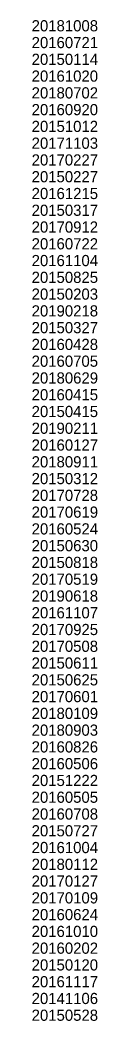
# Model space of a CAD drawing. Header units: millimetres. Extents: x -6 to 13, y -285 to 1.
# Drawn here: x 7.7 to 12.3, y -142.4 to -70.8 of the extents above; entities that cross this region are included whole.
import ezdxf
from ezdxf.enums import TextEntityAlignment as Align

# ---------------------------------------------------------------- set-up
doc = ezdxf.new("R2010")
doc.units = ezdxf.units.MM
for name, color, linetype in [('20141106', 101, 'Continuous'), ('20150114', 45, 'Continuous'), ('20150120', 99, 'Continuous'), ('20150203', 59, 'Continuous'), ('20150227', 52, 'Continuous'), ('20150312', 70, 'Continuous'), ('20150317', 54, 'Continuous'), ('20150327', 61, 'Continuous'), ('20150415', 66, 'Continuous'), ('20150528', 102, 'Continuous'), ('20150611', 81, 'Continuous'), ('20150625', 82, 'Continuous'), ('20150630', 74, 'Continuous'), ('20150727', 91, 'Continuous'), ('20150818', 75, 'Continuous'), ('20150825', 58, 'Continuous'), ('20151012', 49, 'Continuous'), ('20151222', 88, 'Continuous'), ('20160127', 68, 'Continuous'), ('20160202', 98, 'Continuous'), ('20160415', 65, 'Continuous'), ('20160428', 62, 'Continuous'), ('20160505', 89, 'Continuous'), ('20160506', 87, 'Continuous'), ('20160524', 73, 'Continuous'), ('20160624', 96, 'Continuous'), ('20160705', 63, 'Continuous'), ('20160708', 90, 'Continuous'), ('20160721', 44, 'Continuous'), ('20160722', 56, 'Continuous'), ('20160826', 86, 'Continuous'), ('20160920', 48, 'Continuous'), ('20161004', 92, 'Continuous'), ('20161010', 97, 'Continuous'), ('20161020', 46, 'Continuous'), ('20161104', 57, 'Continuous'), ('20161107', 78, 'Continuous'), ('20161117', 100, 'Continuous'), ('20161215', 53, 'Continuous'), ('20170109', 95, 'Continuous'), ('20170127', 94, 'Continuous'), ('20170227', 51, 'Continuous'), ('20170508', 80, 'Continuous'), ('20170519', 76, 'Continuous'), ('20170601', 83, 'Continuous'), ('20170619', 72, 'Continuous'), ('20170728', 71, 'Continuous'), ('20170912', 55, 'Continuous'), ('20170925', 79, 'Continuous'), ('20171103', 50, 'Continuous'), ('20180109', 84, 'Continuous'), ('20180112', 93, 'Continuous'), ('20180629', 64, 'Continuous'), ('20180702', 47, 'Continuous'), ('20180903', 85, 'Continuous'), ('20180911', 69, 'Continuous'), ('20181008', 43, 'Continuous'), ('20190211', 67, 'Continuous'), ('20190218', 60, 'Continuous'), ('20190618', 77, 'Continuous')]:
    doc.layers.add(name, color=color, linetype=linetype)

msp = doc.modelspace()

# ---------------------------------------------------------------- texts
at = {"layer": '20141106'}
msp.add_text('20141106', height=0.8, dxfattribs=at).set_placement((10, -141.2), align=Align.CENTER)
at = {"layer": '20150114'}
msp.add_text('20150114', height=0.8, dxfattribs=at).set_placement((10, -74), align=Align.CENTER)
at = {"layer": '20150120'}
msp.add_text('20150120', height=0.8, dxfattribs=at).set_placement((10, -138.8), align=Align.CENTER)
at = {"layer": '20150203'}
msp.add_text('20150203', height=0.8, dxfattribs=at).set_placement((10, -90.8), align=Align.CENTER)
at = {"layer": '20150227'}
msp.add_text('20150227', height=0.8, dxfattribs=at).set_placement((10, -82.4), align=Align.CENTER)
at = {"layer": '20150312'}
msp.add_text('20150312', height=0.8, dxfattribs=at).set_placement((10, -104), align=Align.CENTER)
at = {"layer": '20150317'}
msp.add_text('20150317', height=0.8, dxfattribs=at).set_placement((10, -84.8), align=Align.CENTER)
at = {"layer": '20150327'}
msp.add_text('20150327', height=0.8, dxfattribs=at).set_placement((10, -93.2), align=Align.CENTER)
at = {"layer": '20150415'}
msp.add_text('20150415', height=0.8, dxfattribs=at).set_placement((10, -99.2), align=Align.CENTER)
at = {"layer": '20150528'}
msp.add_text('20150528', height=0.8, dxfattribs=at).set_placement((10, -142.4), align=Align.CENTER)
at = {"layer": '20150611'}
msp.add_text('20150611', height=0.8, dxfattribs=at).set_placement((10, -117.2), align=Align.CENTER)
at = {"layer": '20150625'}
msp.add_text('20150625', height=0.8, dxfattribs=at).set_placement((10, -118.4), align=Align.CENTER)
at = {"layer": '20150630'}
msp.add_text('20150630', height=0.8, dxfattribs=at).set_placement((10, -108.8), align=Align.CENTER)
at = {"layer": '20150727'}
msp.add_text('20150727', height=0.8, dxfattribs=at).set_placement((10, -129.2), align=Align.CENTER)
at = {"layer": '20150818'}
msp.add_text('20150818', height=0.8, dxfattribs=at).set_placement((10, -110), align=Align.CENTER)
at = {"layer": '20150825'}
msp.add_text('20150825', height=0.8, dxfattribs=at).set_placement((10, -89.6), align=Align.CENTER)
at = {"layer": '20151012'}
msp.add_text('20151012', height=0.8, dxfattribs=at).set_placement((10, -78.8), align=Align.CENTER)
at = {"layer": '20151222'}
msp.add_text('20151222', height=0.8, dxfattribs=at).set_placement((10, -125.6), align=Align.CENTER)
at = {"layer": '20160127'}
msp.add_text('20160127', height=0.8, dxfattribs=at).set_placement((10, -101.6), align=Align.CENTER)
at = {"layer": '20160202'}
msp.add_text('20160202', height=0.8, dxfattribs=at).set_placement((10, -137.6), align=Align.CENTER)
at = {"layer": '20160415'}
msp.add_text('20160415', height=0.8, dxfattribs=at).set_placement((10, -98), align=Align.CENTER)
at = {"layer": '20160428'}
msp.add_text('20160428', height=0.8, dxfattribs=at).set_placement((10, -94.4), align=Align.CENTER)
at = {"layer": '20160505'}
msp.add_text('20160505', height=0.8, dxfattribs=at).set_placement((10, -126.8), align=Align.CENTER)
at = {"layer": '20160506'}
msp.add_text('20160506', height=0.8, dxfattribs=at).set_placement((10, -124.4), align=Align.CENTER)
at = {"layer": '20160524'}
msp.add_text('20160524', height=0.8, dxfattribs=at).set_placement((10, -107.6), align=Align.CENTER)
at = {"layer": '20160624'}
msp.add_text('20160624', height=0.8, dxfattribs=at).set_placement((10, -135.2), align=Align.CENTER)
at = {"layer": '20160705'}
msp.add_text('20160705', height=0.8, dxfattribs=at).set_placement((10, -95.6), align=Align.CENTER)
at = {"layer": '20160708'}
msp.add_text('20160708', height=0.8, dxfattribs=at).set_placement((10, -128), align=Align.CENTER)
at = {"layer": '20160721'}
msp.add_text('20160721', height=0.8, dxfattribs=at).set_placement((10, -72.8), align=Align.CENTER)
at = {"layer": '20160722'}
msp.add_text('20160722', height=0.8, dxfattribs=at).set_placement((10, -87.2), align=Align.CENTER)
at = {"layer": '20160826'}
msp.add_text('20160826', height=0.8, dxfattribs=at).set_placement((10, -123.2), align=Align.CENTER)
at = {"layer": '20160920'}
msp.add_text('20160920', height=0.8, dxfattribs=at).set_placement((10, -77.6), align=Align.CENTER)
at = {"layer": '20161004'}
msp.add_text('20161004', height=0.8, dxfattribs=at).set_placement((10, -130.4), align=Align.CENTER)
at = {"layer": '20161010'}
msp.add_text('20161010', height=0.8, dxfattribs=at).set_placement((10, -136.4), align=Align.CENTER)
at = {"layer": '20161020'}
msp.add_text('20161020', height=0.8, dxfattribs=at).set_placement((10, -75.2), align=Align.CENTER)
at = {"layer": '20161104'}
msp.add_text('20161104', height=0.8, dxfattribs=at).set_placement((10, -88.4), align=Align.CENTER)
at = {"layer": '20161107'}
msp.add_text('20161107', height=0.8, dxfattribs=at).set_placement((10, -113.6), align=Align.CENTER)
at = {"layer": '20161117'}
msp.add_text('20161117', height=0.8, dxfattribs=at).set_placement((10, -140), align=Align.CENTER)
at = {"layer": '20161215'}
msp.add_text('20161215', height=0.8, dxfattribs=at).set_placement((10, -83.6), align=Align.CENTER)
at = {"layer": '20170109'}
msp.add_text('20170109', height=0.8, dxfattribs=at).set_placement((10, -134), align=Align.CENTER)
at = {"layer": '20170127'}
msp.add_text('20170127', height=0.8, dxfattribs=at).set_placement((10, -132.8), align=Align.CENTER)
at = {"layer": '20170227'}
msp.add_text('20170227', height=0.8, dxfattribs=at).set_placement((10, -81.2), align=Align.CENTER)
at = {"layer": '20170508'}
msp.add_text('20170508', height=0.8, dxfattribs=at).set_placement((10, -116), align=Align.CENTER)
at = {"layer": '20170519'}
msp.add_text('20170519', height=0.8, dxfattribs=at).set_placement((10, -111.2), align=Align.CENTER)
at = {"layer": '20170601'}
msp.add_text('20170601', height=0.8, dxfattribs=at).set_placement((10, -119.6), align=Align.CENTER)
at = {"layer": '20170619'}
msp.add_text('20170619', height=0.8, dxfattribs=at).set_placement((10, -106.4), align=Align.CENTER)
at = {"layer": '20170728'}
msp.add_text('20170728', height=0.8, dxfattribs=at).set_placement((10, -105.2), align=Align.CENTER)
at = {"layer": '20170912'}
msp.add_text('20170912', height=0.8, dxfattribs=at).set_placement((10, -86), align=Align.CENTER)
at = {"layer": '20170925'}
msp.add_text('20170925', height=0.8, dxfattribs=at).set_placement((10, -114.8), align=Align.CENTER)
at = {"layer": '20171103'}
msp.add_text('20171103', height=0.8, dxfattribs=at).set_placement((10, -80), align=Align.CENTER)
at = {"layer": '20180109'}
msp.add_text('20180109', height=0.8, dxfattribs=at).set_placement((10, -120.8), align=Align.CENTER)
at = {"layer": '20180112'}
msp.add_text('20180112', height=0.8, dxfattribs=at).set_placement((10, -131.6), align=Align.CENTER)
at = {"layer": '20180629'}
msp.add_text('20180629', height=0.8, dxfattribs=at).set_placement((10, -96.8), align=Align.CENTER)
at = {"layer": '20180702'}
msp.add_text('20180702', height=0.8, dxfattribs=at).set_placement((10, -76.4), align=Align.CENTER)
at = {"layer": '20180903'}
msp.add_text('20180903', height=0.8, dxfattribs=at).set_placement((10, -122), align=Align.CENTER)
at = {"layer": '20180911'}
msp.add_text('20180911', height=0.8, dxfattribs=at).set_placement((10, -102.8), align=Align.CENTER)
at = {"layer": '20181008'}
msp.add_text('20181008', height=0.8, dxfattribs=at).set_placement((10, -71.6), align=Align.CENTER)
at = {"layer": '20190211'}
msp.add_text('20190211', height=0.8, dxfattribs=at).set_placement((10, -100.4), align=Align.CENTER)
at = {"layer": '20190218'}
msp.add_text('20190218', height=0.8, dxfattribs=at).set_placement((10, -92), align=Align.CENTER)
at = {"layer": '20190618'}
msp.add_text('20190618', height=0.8, dxfattribs=at).set_placement((10, -112.4), align=Align.CENTER)

doc.saveas('drawing.dxf')
